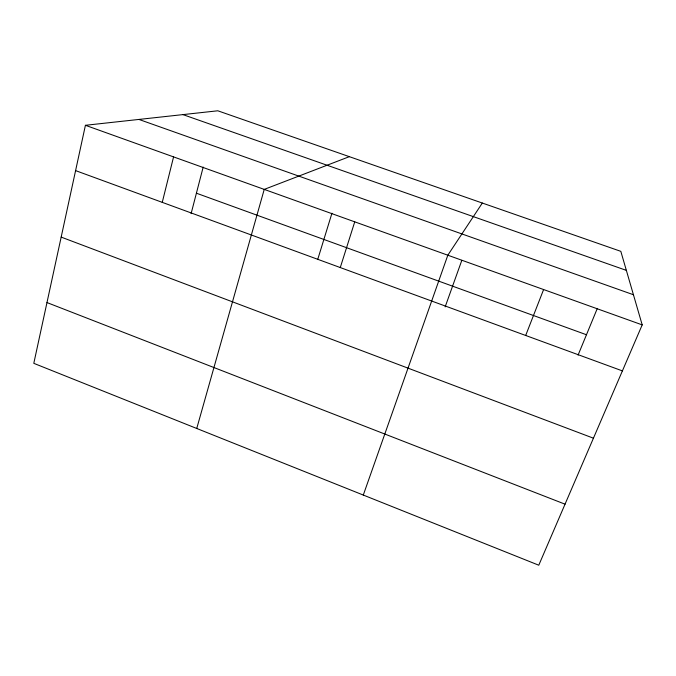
<?xml version="1.0" encoding="UTF-8"?>
<svg xmlns="http://www.w3.org/2000/svg" width="676" height="676" viewBox="0 0 676 676"><rect width="100%" height="100%" fill="white"/><g stroke="black" fill="none" stroke-linecap="round" stroke-linejoin="round"><path stroke-width="1.01" d="M85.421 125.297L33.8 363.333L538.772 565.212L642.2 324.886L620.822 251.345L217.807 110.788L85.421 125.297L642.2 324.886M162.257 202.361L173.571 156.9M191.105 213.633L203.189 167.082M196.741 428.474L264.231 189.398L349.357 156.663M317.695 259.55L331.95 213.227M340.273 267.561L354.739 221.838M363.291 495.06L447.825 255.207L482.326 203.045M445.146 306.896L461.809 260.361M525.683 335.473L543.605 289.548M578.073 355.12L597.322 308.4M182.934 114.607L626.356 270.375M138.926 119.432L633.437 294.736M196.412 193.201L586.464 334.747M75.594 170.614L622.402 370.896M61.178 237.107L593.435 438.192M46.982 302.569L565.043 504.178"/></g></svg>
